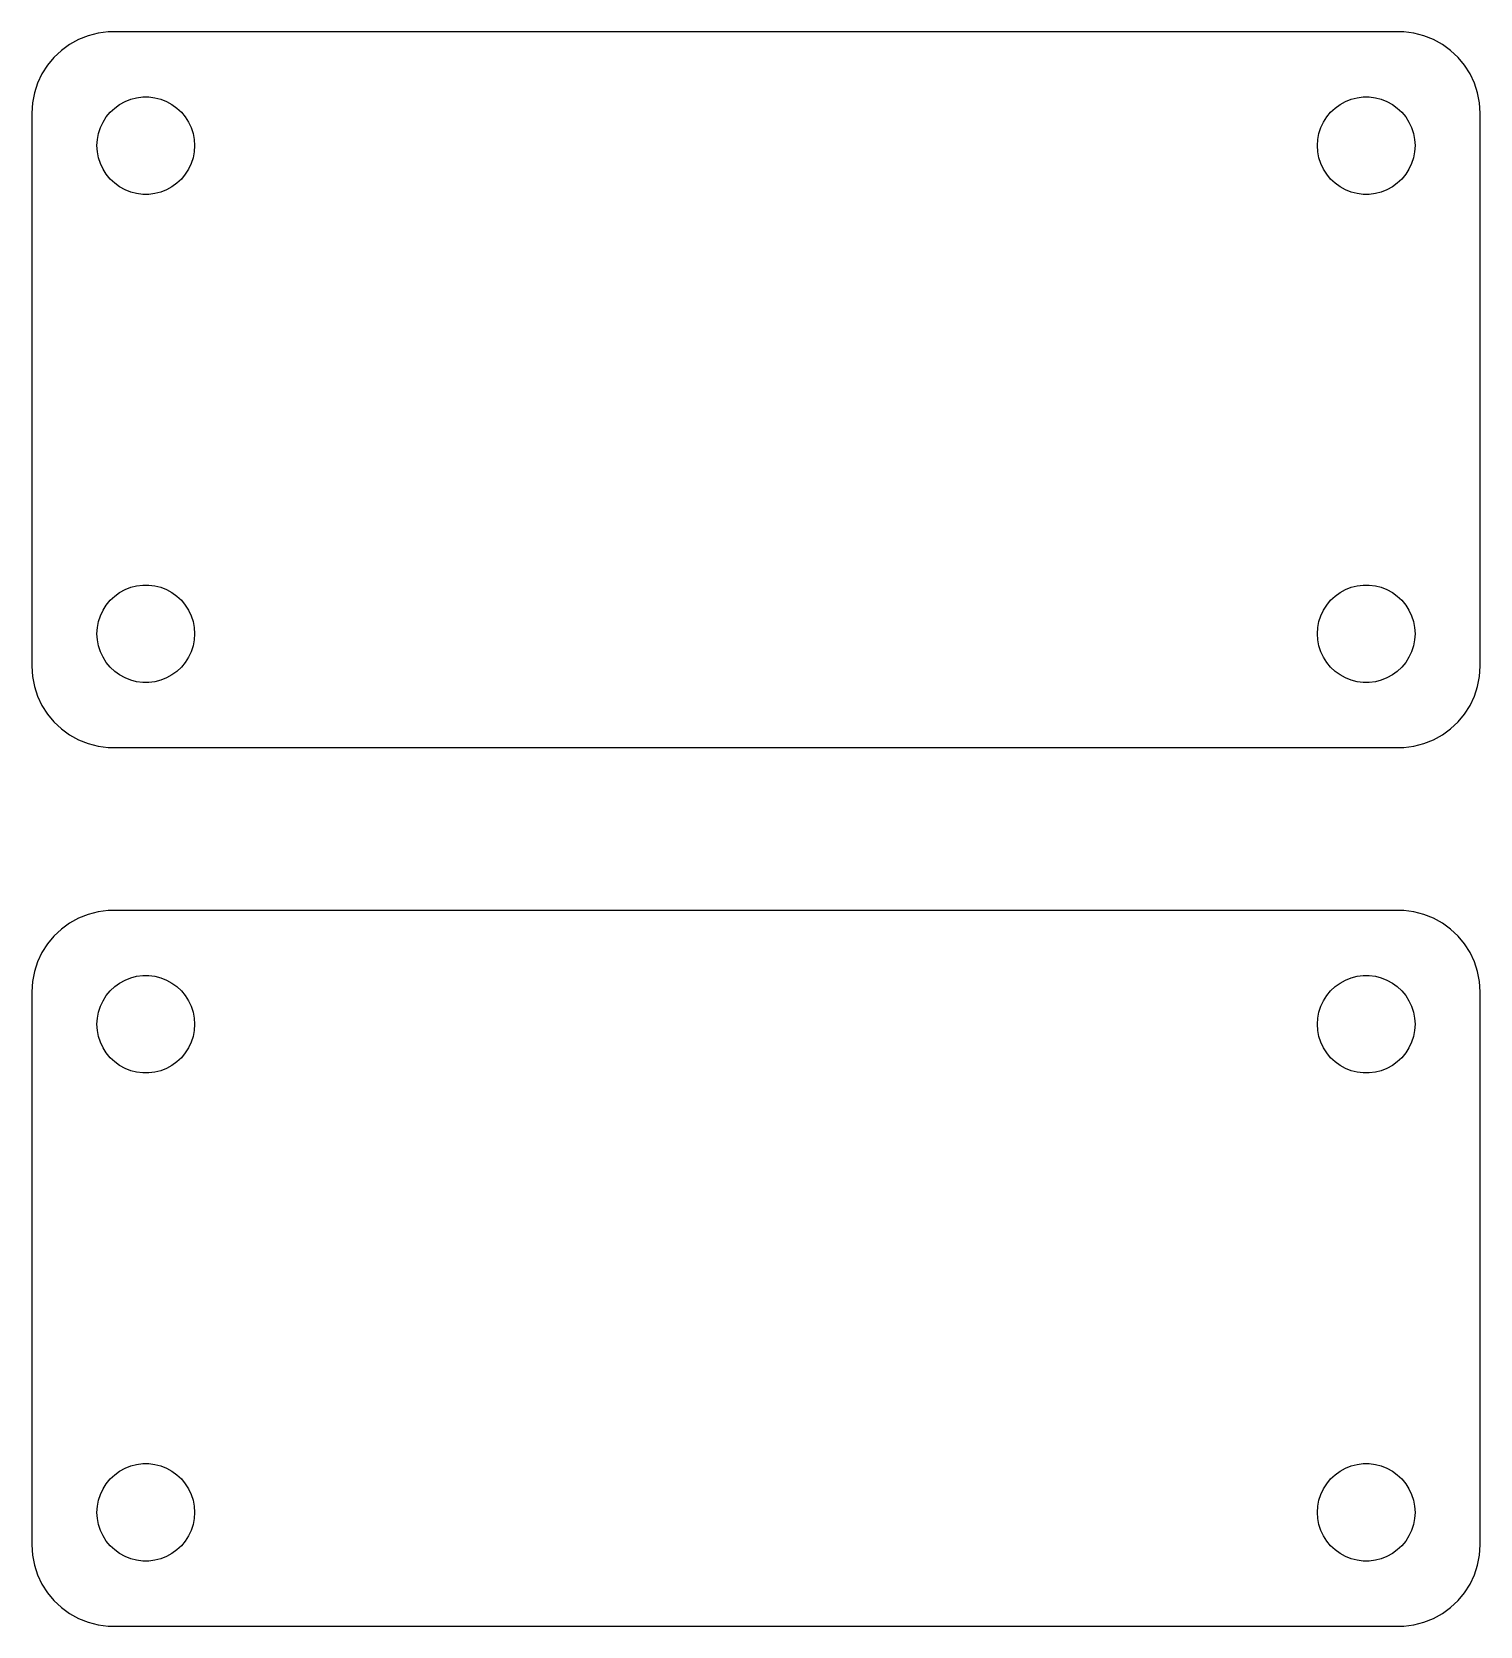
# Model space of a CAD drawing. Header units: metres. Extents: x -44 to 44, y 248 to 508.
# Drawn here: x -44.5 to 44.5, y 248 to 346 of the extents above; entities that cross this region are included whole.
import ezdxf

# ---------------------------------------------------------------- set-up
doc = ezdxf.new("R2010")
doc.units = ezdxf.units.M

msp = doc.modelspace()

# ---------------------------------------------------------------- linework, layer by layer
for p, q in [((-40.4369, 345.911), (-41.0451, 345.755)), ((-39.8139, 345.99), (-40.4369, 345.911)), ((39.8139, 345.99), (-39.8139, 345.99)), ((40.4369, 345.911), (39.8139, 345.99)), ((41.0451, 345.755), (40.4369, 345.911)), ((-42.1791, 345.222), (-42.6871, 344.853)), ((-41.6289, 345.524), (-42.1791, 345.222)), ((-41.0451, 345.755), (-41.6289, 345.524)), ((41.6289, 345.524), (41.0451, 345.755)), ((42.1791, 345.222), (41.6289, 345.524)), ((42.6871, 344.853), (42.1791, 345.222)), ((-43.5451, 343.939), (-43.8815, 343.409)), ((-43.1448, 344.423), (-43.5451, 343.939)), ((-42.6871, 344.853), (-43.1448, 344.423)), ((43.1448, 344.423), (42.6871, 344.853)), ((43.5451, 343.939), (43.1448, 344.423)), ((43.8815, 343.409), (43.5451, 343.939)), ((-43.8815, 343.409), (-44.1489, 342.841)), ((44.1489, 342.841), (43.8815, 343.409)), ((-44.3429, 342.243), (-44.4606, 341.627)), ((-44.1489, 342.841), (-44.3429, 342.243)), ((-38.0621, 341.947), (-37.6884, 341.994)), ((-37.6884, 341.994), (-37.3116, 341.994)), ((-37.3116, 341.994), (-36.9379, 341.947)), ((36.9379, 341.947), (37.3116, 341.994)), ((37.3116, 341.994), (37.6884, 341.994)), ((37.6884, 341.994), (38.0621, 341.947)), ((44.3429, 342.243), (44.1489, 342.841)), ((44.4606, 341.627), (44.3429, 342.243)), ((-44.4606, 341.627), (-44.5, 341)), ((-44.5, 341), (-44.5, 307)), ((-39.927, 340.763), (-39.6869, 341.054)), ((-39.6869, 341.054), (-39.4123, 341.312)), ((-39.4123, 341.312), (-39.1075, 341.533)), ((-39.1075, 341.533), (-38.7773, 341.714)), ((-38.7773, 341.714), (-38.427, 341.853)), ((-38.427, 341.853), (-38.0621, 341.947)), ((-36.9379, 341.947), (-36.5729, 341.853)), ((-36.5729, 341.853), (-36.2227, 341.714)), ((-36.2227, 341.714), (-35.8925, 341.533)), ((-35.8925, 341.533), (-35.5877, 341.312)), ((-35.5877, 341.312), (-35.3131, 341.054)), ((-35.3131, 341.054), (-35.0729, 340.763)), ((35.0729, 340.763), (35.3131, 341.054)), ((35.3131, 341.054), (35.5877, 341.312)), ((35.5877, 341.312), (35.8925, 341.533)), ((35.8925, 341.533), (36.2227, 341.714)), ((36.2227, 341.714), (36.5729, 341.853)), ((36.5729, 341.853), (36.9379, 341.947)), ((38.0621, 341.947), (38.427, 341.853)), ((38.427, 341.853), (38.7773, 341.714)), ((38.7773, 341.714), (39.1075, 341.533)), ((39.1075, 341.533), (39.4123, 341.312)), ((39.4123, 341.312), (39.6869, 341.054)), ((39.6869, 341.054), (39.927, 340.763)), ((44.5, 341), (44.4606, 341.627)), ((44.5, 307), (44.5, 341)), ((-40.4057, 339.746), (-40.2893, 340.104)), ((-40.2893, 340.104), (-40.1289, 340.445)), ((-40.1289, 340.445), (-39.927, 340.763)), ((-35.0729, 340.763), (-34.8711, 340.445)), ((-34.8711, 340.445), (-34.7107, 340.104)), ((-34.7107, 340.104), (-34.5942, 339.746)), ((34.5942, 339.746), (34.7107, 340.104)), ((34.7107, 340.104), (34.8711, 340.445)), ((34.8711, 340.445), (35.0729, 340.763)), ((39.927, 340.763), (40.1289, 340.445)), ((40.1289, 340.445), (40.2893, 340.104)), ((40.2893, 340.104), (40.4057, 339.746)), ((-40.5, 339), (-40.4763, 339.376)), ((-40.4763, 339.376), (-40.4057, 339.746)), ((-34.5942, 339.746), (-34.5237, 339.376)), ((-34.5237, 339.376), (-34.5, 339)), ((34.5, 339), (34.5237, 339.376)), ((34.5237, 339.376), (34.5942, 339.746)), ((40.4057, 339.746), (40.4763, 339.376)), ((40.4763, 339.376), (40.5, 339)), ((-40.4763, 338.624), (-40.5, 339)), ((-40.4057, 338.254), (-40.4763, 338.624)), ((-40.2893, 337.896), (-40.4057, 338.254)), ((-34.5942, 338.254), (-34.7107, 337.896)), ((-34.5237, 338.624), (-34.5942, 338.254)), ((-34.5, 339), (-34.5237, 338.624)), ((34.5237, 338.624), (34.5, 339)), ((34.5942, 338.254), (34.5237, 338.624)), ((34.7107, 337.896), (34.5942, 338.254)), ((40.4057, 338.254), (40.2893, 337.896)), ((40.4763, 338.624), (40.4057, 338.254)), ((40.5, 339), (40.4763, 338.624)), ((-40.1289, 337.555), (-40.2893, 337.896)), ((-39.927, 337.237), (-40.1289, 337.555)), ((-39.6869, 336.946), (-39.927, 337.237)), ((-35.0729, 337.237), (-35.3131, 336.946)), ((-34.8711, 337.555), (-35.0729, 337.237)), ((-34.7107, 337.896), (-34.8711, 337.555)), ((34.8711, 337.555), (34.7107, 337.896)), ((35.0729, 337.237), (34.8711, 337.555)), ((35.3131, 336.946), (35.0729, 337.237)), ((39.927, 337.237), (39.6869, 336.946)), ((40.1289, 337.555), (39.927, 337.237)), ((40.2893, 337.896), (40.1289, 337.555)), ((-39.4123, 336.688), (-39.6869, 336.946)), ((-39.1075, 336.467), (-39.4123, 336.688)), ((-38.7773, 336.286), (-39.1075, 336.467)), ((-38.427, 336.147), (-38.7773, 336.286)), ((-38.0621, 336.053), (-38.427, 336.147)), ((-36.5729, 336.147), (-36.9379, 336.053)), ((-36.2227, 336.286), (-36.5729, 336.147)), ((-35.8925, 336.467), (-36.2227, 336.286)), ((-35.5877, 336.688), (-35.8925, 336.467)), ((-35.3131, 336.946), (-35.5877, 336.688)), ((35.5877, 336.688), (35.3131, 336.946)), ((35.8925, 336.467), (35.5877, 336.688)), ((36.2227, 336.286), (35.8925, 336.467)), ((36.5729, 336.147), (36.2227, 336.286)), ((36.9379, 336.053), (36.5729, 336.147)), ((38.427, 336.147), (38.0621, 336.053)), ((38.7773, 336.286), (38.427, 336.147)), ((39.1075, 336.467), (38.7773, 336.286)), ((39.4123, 336.688), (39.1075, 336.467)), ((39.6869, 336.946), (39.4123, 336.688)), ((-37.6884, 336.006), (-38.0621, 336.053)), ((-37.3116, 336.006), (-37.6884, 336.006)), ((-36.9379, 336.053), (-37.3116, 336.006)), ((37.3116, 336.006), (36.9379, 336.053)), ((37.6884, 336.006), (37.3116, 336.006)), ((38.0621, 336.053), (37.6884, 336.006)), ((-39.1075, 311.533), (-38.7773, 311.714)), ((-38.7773, 311.714), (-38.427, 311.853)), ((-38.427, 311.853), (-38.0621, 311.947)), ((-38.0621, 311.947), (-37.6884, 311.994)), ((-37.6884, 311.994), (-37.3116, 311.994)), ((-37.3116, 311.994), (-36.9379, 311.947)), ((-36.9379, 311.947), (-36.5729, 311.853)), ((-36.5729, 311.853), (-36.2227, 311.714)), ((-36.2227, 311.714), (-35.8925, 311.533)), ((35.8925, 311.533), (36.2227, 311.714)), ((36.2227, 311.714), (36.5729, 311.853)), ((36.5729, 311.853), (36.9379, 311.947)), ((36.9379, 311.947), (37.3116, 311.994)), ((37.3116, 311.994), (37.6884, 311.994)), ((37.6884, 311.994), (38.0621, 311.947)), ((38.0621, 311.947), (38.427, 311.853)), ((38.427, 311.853), (38.7773, 311.714)), ((38.7773, 311.714), (39.1075, 311.533)), ((-40.1289, 310.445), (-39.927, 310.763)), ((-39.927, 310.763), (-39.6869, 311.054)), ((-39.6869, 311.054), (-39.4123, 311.312)), ((-39.4123, 311.312), (-39.1075, 311.533)), ((-35.8925, 311.533), (-35.5877, 311.312)), ((-35.5877, 311.312), (-35.3131, 311.054)), ((-35.3131, 311.054), (-35.0729, 310.763)), ((-35.0729, 310.763), (-34.8711, 310.445)), ((34.8711, 310.445), (35.0729, 310.763)), ((35.0729, 310.763), (35.3131, 311.054)), ((35.3131, 311.054), (35.5877, 311.312)), ((35.5877, 311.312), (35.8925, 311.533)), ((39.1075, 311.533), (39.4123, 311.312)), ((39.4123, 311.312), (39.6869, 311.054)), ((39.6869, 311.054), (39.927, 310.763)), ((39.927, 310.763), (40.1289, 310.445)), ((-40.4763, 309.376), (-40.4057, 309.746)), ((-40.4057, 309.746), (-40.2893, 310.104)), ((-40.2893, 310.104), (-40.1289, 310.445)), ((-34.8711, 310.445), (-34.7107, 310.104)), ((-34.7107, 310.104), (-34.5942, 309.746)), ((-34.5942, 309.746), (-34.5237, 309.376)), ((34.5237, 309.376), (34.5942, 309.746)), ((34.5942, 309.746), (34.7107, 310.104)), ((34.7107, 310.104), (34.8711, 310.445)), ((40.1289, 310.445), (40.2893, 310.104)), ((40.2893, 310.104), (40.4057, 309.746)), ((40.4057, 309.746), (40.4763, 309.376)), ((-40.5, 309), (-40.4763, 309.376)), ((-40.4763, 308.624), (-40.5, 309)), ((-34.5237, 309.376), (-34.5, 309)), ((-34.5, 309), (-34.5237, 308.624)), ((34.5, 309), (34.5237, 309.376)), ((34.5237, 308.624), (34.5, 309)), ((40.4763, 309.376), (40.5, 309)), ((40.5, 309), (40.4763, 308.624)), ((-40.4057, 308.254), (-40.4763, 308.624)), ((-40.2893, 307.896), (-40.4057, 308.254)), ((-40.1289, 307.555), (-40.2893, 307.896)), ((-34.7107, 307.896), (-34.8711, 307.555)), ((-34.5942, 308.254), (-34.7107, 307.896)), ((-34.5237, 308.624), (-34.5942, 308.254)), ((34.5942, 308.254), (34.5237, 308.624)), ((34.7107, 307.896), (34.5942, 308.254)), ((34.8711, 307.555), (34.7107, 307.896)), ((40.2893, 307.896), (40.1289, 307.555)), ((40.4057, 308.254), (40.2893, 307.896)), ((40.4763, 308.624), (40.4057, 308.254)), ((-44.5, 307), (-44.4606, 306.373)), ((-39.927, 307.237), (-40.1289, 307.555)), ((-39.6869, 306.946), (-39.927, 307.237)), ((-39.4123, 306.688), (-39.6869, 306.946)), ((-39.1075, 306.467), (-39.4123, 306.688)), ((-35.5877, 306.688), (-35.8925, 306.467)), ((-35.3131, 306.946), (-35.5877, 306.688)), ((-35.0729, 307.237), (-35.3131, 306.946)), ((-34.8711, 307.555), (-35.0729, 307.237)), ((35.0729, 307.237), (34.8711, 307.555)), ((35.3131, 306.946), (35.0729, 307.237)), ((35.5877, 306.688), (35.3131, 306.946)), ((35.8925, 306.467), (35.5877, 306.688)), ((39.4123, 306.688), (39.1075, 306.467)), ((39.6869, 306.946), (39.4123, 306.688)), ((39.927, 307.237), (39.6869, 306.946)), ((40.1289, 307.555), (39.927, 307.237)), ((44.4606, 306.373), (44.5, 307)), ((-44.4606, 306.373), (-44.3429, 305.757)), ((-44.3429, 305.757), (-44.1489, 305.159)), ((-38.7773, 306.286), (-39.1075, 306.467)), ((-38.427, 306.147), (-38.7773, 306.286)), ((-38.0621, 306.053), (-38.427, 306.147)), ((-37.6884, 306.006), (-38.0621, 306.053)), ((-37.3116, 306.006), (-37.6884, 306.006)), ((-36.9379, 306.053), (-37.3116, 306.006)), ((-36.5729, 306.147), (-36.9379, 306.053)), ((-36.2227, 306.286), (-36.5729, 306.147)), ((-35.8925, 306.467), (-36.2227, 306.286)), ((36.2227, 306.286), (35.8925, 306.467)), ((36.5729, 306.147), (36.2227, 306.286)), ((36.9379, 306.053), (36.5729, 306.147)), ((37.3116, 306.006), (36.9379, 306.053)), ((37.6884, 306.006), (37.3116, 306.006)), ((38.0621, 306.053), (37.6884, 306.006)), ((38.427, 306.147), (38.0621, 306.053)), ((38.7773, 306.286), (38.427, 306.147)), ((39.1075, 306.467), (38.7773, 306.286)), ((44.1489, 305.159), (44.3429, 305.757)), ((44.3429, 305.757), (44.4606, 306.373)), ((-44.1489, 305.159), (-43.8815, 304.591)), ((43.8815, 304.591), (44.1489, 305.159)), ((-43.8815, 304.591), (-43.5451, 304.061)), ((-43.5451, 304.061), (-43.1448, 303.577)), ((43.1448, 303.577), (43.5451, 304.061)), ((43.5451, 304.061), (43.8815, 304.591)), ((-43.1448, 303.577), (-42.6871, 303.147)), ((-42.6871, 303.147), (-42.1791, 302.778)), ((-42.1791, 302.778), (-41.6289, 302.476)), ((41.6289, 302.476), (42.1791, 302.778)), ((42.1791, 302.778), (42.6871, 303.147)), ((42.6871, 303.147), (43.1448, 303.577)), ((-41.6289, 302.476), (-41.0451, 302.245)), ((-41.0451, 302.245), (-40.4369, 302.089)), ((-40.4369, 302.089), (-39.8139, 302.01)), ((-39.8139, 302.01), (39.8139, 302.01)), ((39.8139, 302.01), (40.4369, 302.089)), ((40.4369, 302.089), (41.0451, 302.245)), ((41.0451, 302.245), (41.6289, 302.476)), ((-39.8139, 291.99), (-40.4369, 291.911)), ((39.8139, 291.99), (-39.8139, 291.99)), ((40.4369, 291.911), (39.8139, 291.99)), ((-42.1791, 291.222), (-42.6871, 290.853)), ((-41.6289, 291.524), (-42.1791, 291.222)), ((-41.0451, 291.755), (-41.6289, 291.524)), ((-40.4369, 291.911), (-41.0451, 291.755)), ((41.0451, 291.755), (40.4369, 291.911)), ((41.6289, 291.524), (41.0451, 291.755)), ((42.1791, 291.222), (41.6289, 291.524)), ((42.6871, 290.853), (42.1791, 291.222)), ((-43.1448, 290.423), (-43.5451, 289.939)), ((-42.6871, 290.853), (-43.1448, 290.423)), ((43.1448, 290.423), (42.6871, 290.853)), ((43.5451, 289.939), (43.1448, 290.423)), ((-43.8815, 289.409), (-44.1489, 288.841)), ((-43.5451, 289.939), (-43.8815, 289.409)), ((43.8815, 289.409), (43.5451, 289.939)), ((44.1489, 288.841), (43.8815, 289.409)), ((-44.3429, 288.243), (-44.4606, 287.627)), ((-44.1489, 288.841), (-44.3429, 288.243)), ((44.3429, 288.243), (44.1489, 288.841)), ((44.4606, 287.627), (44.3429, 288.243)), ((-44.4606, 287.627), (-44.5, 287)), ((-39.6869, 287.054), (-39.4123, 287.312)), ((-39.4123, 287.312), (-39.1075, 287.533)), ((-39.1075, 287.533), (-38.7773, 287.714)), ((-38.7773, 287.714), (-38.427, 287.853)), ((-38.427, 287.853), (-38.0621, 287.947)), ((-38.0621, 287.947), (-37.6884, 287.994)), ((-37.6884, 287.994), (-37.3116, 287.994)), ((-37.3116, 287.994), (-36.9379, 287.947)), ((-36.9379, 287.947), (-36.5729, 287.853)), ((-36.5729, 287.853), (-36.2227, 287.714)), ((-36.2227, 287.714), (-35.8925, 287.533)), ((-35.8925, 287.533), (-35.5877, 287.312)), ((-35.5877, 287.312), (-35.3131, 287.054)), ((35.3131, 287.054), (35.5877, 287.312)), ((35.5877, 287.312), (35.8925, 287.533)), ((35.8925, 287.533), (36.2227, 287.714)), ((36.2227, 287.714), (36.5729, 287.853)), ((36.5729, 287.853), (36.9379, 287.947)), ((36.9379, 287.947), (37.3116, 287.994)), ((37.3116, 287.994), (37.6884, 287.994)), ((37.6884, 287.994), (38.0621, 287.947)), ((38.0621, 287.947), (38.427, 287.853)), ((38.427, 287.853), (38.7773, 287.714)), ((38.7773, 287.714), (39.1075, 287.533)), ((39.1075, 287.533), (39.4123, 287.312)), ((39.4123, 287.312), (39.6869, 287.054)), ((44.5, 287), (44.4606, 287.627)), ((-44.5, 287), (-44.5, 253)), ((-40.4057, 285.746), (-40.2893, 286.104)), ((-40.2893, 286.104), (-40.1289, 286.445)), ((-40.1289, 286.445), (-39.927, 286.763)), ((-39.927, 286.763), (-39.6869, 287.054)), ((-35.3131, 287.054), (-35.0729, 286.763)), ((-35.0729, 286.763), (-34.8711, 286.445)), ((-34.8711, 286.445), (-34.7107, 286.104)), ((-34.7107, 286.104), (-34.5942, 285.746)), ((34.5942, 285.746), (34.7107, 286.104)), ((34.7107, 286.104), (34.8711, 286.445)), ((34.8711, 286.445), (35.0729, 286.763)), ((35.0729, 286.763), (35.3131, 287.054)), ((39.6869, 287.054), (39.927, 286.763)), ((39.927, 286.763), (40.1289, 286.445)), ((40.1289, 286.445), (40.2893, 286.104)), ((40.2893, 286.104), (40.4057, 285.746)), ((44.5, 253), (44.5, 287)), ((-40.5, 285), (-40.4763, 285.376)), ((-40.4763, 285.376), (-40.4057, 285.746)), ((-34.5942, 285.746), (-34.5237, 285.376)), ((-34.5237, 285.376), (-34.5, 285)), ((34.5, 285), (34.5237, 285.376)), ((34.5237, 285.376), (34.5942, 285.746)), ((40.4057, 285.746), (40.4763, 285.376)), ((40.4763, 285.376), (40.5, 285)), ((-40.4763, 284.624), (-40.5, 285)), ((-40.4057, 284.254), (-40.4763, 284.624)), ((-40.2893, 283.896), (-40.4057, 284.254)), ((-34.5942, 284.254), (-34.7107, 283.896)), ((-34.5237, 284.624), (-34.5942, 284.254)), ((-34.5, 285), (-34.5237, 284.624)), ((34.5237, 284.624), (34.5, 285)), ((34.5942, 284.254), (34.5237, 284.624)), ((34.7107, 283.896), (34.5942, 284.254)), ((40.4057, 284.254), (40.2893, 283.896)), ((40.4763, 284.624), (40.4057, 284.254)), ((40.5, 285), (40.4763, 284.624)), ((-40.1289, 283.555), (-40.2893, 283.896)), ((-39.927, 283.237), (-40.1289, 283.555)), ((-39.6869, 282.946), (-39.927, 283.237)), ((-35.0729, 283.237), (-35.3131, 282.946)), ((-34.8711, 283.555), (-35.0729, 283.237)), ((-34.7107, 283.896), (-34.8711, 283.555)), ((34.8711, 283.555), (34.7107, 283.896)), ((35.0729, 283.237), (34.8711, 283.555)), ((35.3131, 282.946), (35.0729, 283.237)), ((39.927, 283.237), (39.6869, 282.946)), ((40.1289, 283.555), (39.927, 283.237)), ((40.2893, 283.896), (40.1289, 283.555)), ((-39.4123, 282.688), (-39.6869, 282.946)), ((-39.1075, 282.467), (-39.4123, 282.688)), ((-38.7773, 282.286), (-39.1075, 282.467)), ((-38.427, 282.147), (-38.7773, 282.286)), ((-36.2227, 282.286), (-36.5729, 282.147)), ((-35.8925, 282.467), (-36.2227, 282.286)), ((-35.5877, 282.688), (-35.8925, 282.467)), ((-35.3131, 282.946), (-35.5877, 282.688)), ((35.5877, 282.688), (35.3131, 282.946)), ((35.8925, 282.467), (35.5877, 282.688)), ((36.2227, 282.286), (35.8925, 282.467)), ((36.5729, 282.147), (36.2227, 282.286)), ((38.7773, 282.286), (38.427, 282.147)), ((39.1075, 282.467), (38.7773, 282.286)), ((39.4123, 282.688), (39.1075, 282.467)), ((39.6869, 282.946), (39.4123, 282.688)), ((-38.0621, 282.053), (-38.427, 282.147)), ((-37.6884, 282.006), (-38.0621, 282.053)), ((-37.3116, 282.006), (-37.6884, 282.006)), ((-36.9379, 282.053), (-37.3116, 282.006)), ((-36.5729, 282.147), (-36.9379, 282.053)), ((36.9379, 282.053), (36.5729, 282.147)), ((37.3116, 282.006), (36.9379, 282.053)), ((37.6884, 282.006), (37.3116, 282.006)), ((38.0621, 282.053), (37.6884, 282.006)), ((38.427, 282.147), (38.0621, 282.053)), ((-39.1075, 257.533), (-38.7773, 257.714)), ((-38.7773, 257.714), (-38.427, 257.853)), ((-38.427, 257.853), (-38.0621, 257.947)), ((-38.0621, 257.947), (-37.6884, 257.994)), ((-37.6884, 257.994), (-37.3116, 257.994)), ((-37.3116, 257.994), (-36.9379, 257.947)), ((-36.9379, 257.947), (-36.5729, 257.853)), ((-36.5729, 257.853), (-36.2227, 257.714)), ((-36.2227, 257.714), (-35.8925, 257.533)), ((35.8925, 257.533), (36.2227, 257.714)), ((36.2227, 257.714), (36.5729, 257.853)), ((36.5729, 257.853), (36.9379, 257.947)), ((36.9379, 257.947), (37.3116, 257.994)), ((37.3116, 257.994), (37.6884, 257.994)), ((37.6884, 257.994), (38.0621, 257.947)), ((38.0621, 257.947), (38.427, 257.853)), ((38.427, 257.853), (38.7773, 257.714)), ((38.7773, 257.714), (39.1075, 257.533)), ((-40.1289, 256.445), (-39.927, 256.763)), ((-39.927, 256.763), (-39.6869, 257.054)), ((-39.6869, 257.054), (-39.4123, 257.312)), ((-39.4123, 257.312), (-39.1075, 257.533)), ((-35.8925, 257.533), (-35.5877, 257.312)), ((-35.5877, 257.312), (-35.3131, 257.054)), ((-35.3131, 257.054), (-35.0729, 256.763)), ((-35.0729, 256.763), (-34.8711, 256.445)), ((34.8711, 256.445), (35.0729, 256.763)), ((35.0729, 256.763), (35.3131, 257.054)), ((35.3131, 257.054), (35.5877, 257.312)), ((35.5877, 257.312), (35.8925, 257.533)), ((39.1075, 257.533), (39.4123, 257.312)), ((39.4123, 257.312), (39.6869, 257.054)), ((39.6869, 257.054), (39.927, 256.763)), ((39.927, 256.763), (40.1289, 256.445)), ((-40.4763, 255.376), (-40.4057, 255.746)), ((-40.4057, 255.746), (-40.2893, 256.104)), ((-40.2893, 256.104), (-40.1289, 256.445)), ((-34.8711, 256.445), (-34.7107, 256.104)), ((-34.7107, 256.104), (-34.5942, 255.746)), ((-34.5942, 255.746), (-34.5237, 255.376)), ((34.5237, 255.376), (34.5942, 255.746)), ((34.5942, 255.746), (34.7107, 256.104)), ((34.7107, 256.104), (34.8711, 256.445)), ((40.1289, 256.445), (40.2893, 256.104)), ((40.2893, 256.104), (40.4057, 255.746)), ((40.4057, 255.746), (40.4763, 255.376)), ((-40.5, 255), (-40.4763, 255.376)), ((-40.4763, 254.624), (-40.5, 255)), ((-34.5237, 255.376), (-34.5, 255)), ((-34.5, 255), (-34.5237, 254.624)), ((34.5, 255), (34.5237, 255.376)), ((34.5237, 254.624), (34.5, 255)), ((40.4763, 255.376), (40.5, 255)), ((40.5, 255), (40.4763, 254.624)), ((-40.4057, 254.254), (-40.4763, 254.624)), ((-40.2893, 253.896), (-40.4057, 254.254)), ((-40.1289, 253.555), (-40.2893, 253.896)), ((-34.7107, 253.896), (-34.8711, 253.555)), ((-34.5942, 254.254), (-34.7107, 253.896)), ((-34.5237, 254.624), (-34.5942, 254.254)), ((34.5942, 254.254), (34.5237, 254.624)), ((34.7107, 253.896), (34.5942, 254.254)), ((34.8711, 253.555), (34.7107, 253.896)), ((40.2893, 253.896), (40.1289, 253.555)), ((40.4057, 254.254), (40.2893, 253.896)), ((40.4763, 254.624), (40.4057, 254.254)), ((-44.5, 253), (-44.4606, 252.373)), ((-39.927, 253.237), (-40.1289, 253.555)), ((-39.6869, 252.946), (-39.927, 253.237)), ((-39.4123, 252.688), (-39.6869, 252.946)), ((-35.3131, 252.946), (-35.5877, 252.688)), ((-35.0729, 253.237), (-35.3131, 252.946)), ((-34.8711, 253.555), (-35.0729, 253.237)), ((35.0729, 253.237), (34.8711, 253.555)), ((35.3131, 252.946), (35.0729, 253.237)), ((35.5877, 252.688), (35.3131, 252.946)), ((39.6869, 252.946), (39.4123, 252.688)), ((39.927, 253.237), (39.6869, 252.946)), ((40.1289, 253.555), (39.927, 253.237)), ((44.4606, 252.373), (44.5, 253)), ((-44.4606, 252.373), (-44.3429, 251.757)), ((-39.1075, 252.467), (-39.4123, 252.688)), ((-38.7773, 252.286), (-39.1075, 252.467)), ((-38.427, 252.147), (-38.7773, 252.286)), ((-38.0621, 252.053), (-38.427, 252.147)), ((-37.6884, 252.006), (-38.0621, 252.053)), ((-37.3116, 252.006), (-37.6884, 252.006)), ((-36.9379, 252.053), (-37.3116, 252.006)), ((-36.5729, 252.147), (-36.9379, 252.053)), ((-36.2227, 252.286), (-36.5729, 252.147)), ((-35.8925, 252.467), (-36.2227, 252.286)), ((-35.5877, 252.688), (-35.8925, 252.467)), ((35.8925, 252.467), (35.5877, 252.688)), ((36.2227, 252.286), (35.8925, 252.467)), ((36.5729, 252.147), (36.2227, 252.286)), ((36.9379, 252.053), (36.5729, 252.147)), ((37.3116, 252.006), (36.9379, 252.053)), ((37.6884, 252.006), (37.3116, 252.006)), ((38.0621, 252.053), (37.6884, 252.006)), ((38.427, 252.147), (38.0621, 252.053)), ((38.7773, 252.286), (38.427, 252.147)), ((39.1075, 252.467), (38.7773, 252.286)), ((39.4123, 252.688), (39.1075, 252.467)), ((44.3429, 251.757), (44.4606, 252.373)), ((-44.3429, 251.757), (-44.1489, 251.159)), ((-44.1489, 251.159), (-43.8815, 250.591)), ((43.8815, 250.591), (44.1489, 251.159)), ((44.1489, 251.159), (44.3429, 251.757)), ((-43.8815, 250.591), (-43.5451, 250.061)), ((-43.5451, 250.061), (-43.1448, 249.577)), ((43.1448, 249.577), (43.5451, 250.061)), ((43.5451, 250.061), (43.8815, 250.591)), ((-43.1448, 249.577), (-42.6871, 249.147)), ((-42.6871, 249.147), (-42.1791, 248.778)), ((42.1791, 248.778), (42.6871, 249.147)), ((42.6871, 249.147), (43.1448, 249.577)), ((-42.1791, 248.778), (-41.6289, 248.476)), ((-41.6289, 248.476), (-41.0451, 248.245)), ((-41.0451, 248.245), (-40.4369, 248.089)), ((-40.4369, 248.089), (-39.8139, 248.01)), ((-39.8139, 248.01), (39.8139, 248.01)), ((39.8139, 248.01), (40.4369, 248.089)), ((40.4369, 248.089), (41.0451, 248.245)), ((41.0451, 248.245), (41.6289, 248.476)), ((41.6289, 248.476), (42.1791, 248.778))]:
    msp.add_line(p, q)

doc.saveas('drawing.dxf')
